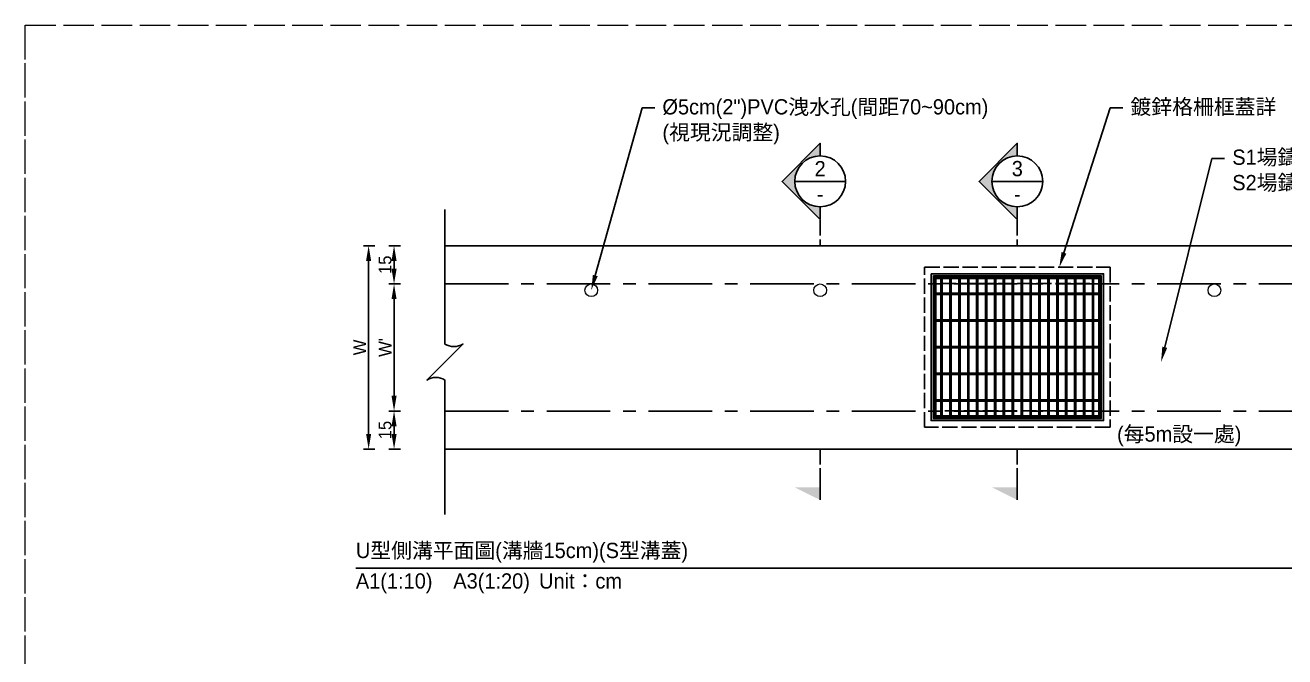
# Model space of a CAD drawing. Extents: x -8520 to 1950, y -2159 to 466.
# Drawn here: x -4650 to -4154.9, y -905.4 to -657 of the extents above; entities that cross this region are included whole.
import ezdxf
from ezdxf import colors
from ezdxf.entities.mleader import LeaderData, LeaderLine
from ezdxf.math import Vec2, Vec3

# ---------------------------------------------------------------- set-up
doc = ezdxf.new("R2010")
doc.units = 0
doc.header["$MEASUREMENT"] = 0
doc.linetypes.add('ACAD_ISO02W100', pattern=[15, 12, -3])
doc.linetypes.add('CENTERX2', pattern=[4, 2.5, -0.5, 0.5, -0.5])
doc.layers.add('一、4.基本-隱藏', color=9, linetype='ACAD_ISO02W100', lineweight=20, plot=False)
doc.layers.add('三、3.文字-註解文字', color=2, linetype='Continuous')
for name, color, linetype, lineweight in [('二、1.繪圖-既有設施', 8, 'Continuous', 20), ('二、2.繪圖-施作項目', 181, 'Continuous', 30), ('二、6.繪圖-其他施作項目', 35, 'Continuous', 30)]:
    doc.layers.add(name, color=color, linetype=linetype, lineweight=lineweight)
doc.styles.add('次圖名(詳圖)', font='MS PGothic.ttf', dxfattribs={"height": 6})
doc.styles.add('註解文字(詳圖)', font='MS PGothic.ttf', dxfattribs={"height": 5})
doc.dimstyles.new('註解文字(詳圖)', dxfattribs={"dimtxt": 6, "dimasz": 6, "dimexe": 2, "dimexo": 5, "dimgap": 1, "dimtad": 2, "dimzin": 0, "dimdsep": 46, "dimtxsty": '註解文字(詳圖)', "dimcen": 0.1, "dimclrd": 256, "dimclre": 256, "dimclrt": 256, "dimadec": 0, "dimazin": 0, "dimtfac": 1, "dimtofl": 0, "dimtmove": 0, "dimatfit": 3, "dimfxlon": 1, "dimtolj": 1, "dimtzin": 0, "dimlwd": -1, "dimlwe": -1, "dimarcsym": 1})
pattern_1 = [(45, (-5580.3608, -574.9885), (-2.65165, 2.65165), []), (45, (-5579.477, -574.9885), (-2.65165, 2.65165), []), (45, (-5578.593, -574.9885), (-2.65165, 2.65165), []), (45, (-5577.709, -574.9885), (-2.65165, 2.65165), [])]

# ---------------------------------------------------------------- blocks, each defined once
blk = doc.blocks.new('*D194')
at = {"layer": 'Defpoints', "color": 0, "transparency": 16777216}
for p in [(-4485, -743.75), (-4505, -758.75), (-4485, -758.75)]:
    blk.add_point(p, dxfattribs=at)
at = {"layer": '三、3.文字-註解文字', "transparency": 16777216}
for p, q in [((-4502.5, -743.75), (-4507, -743.75)), ((-4505, -749.75), (-4505, -752.75)), ((-4502.5, -758.75), (-4507, -758.75))]:
    blk.add_line(p, q, dxfattribs=at)
for points in [[(-4506, -749.75), (-4504, -749.75), (-4505, -743.75)], [(-4506, -752.75), (-4504, -752.75), (-4505, -758.75)]]:
    blk.add_solid(points, dxfattribs=at)
at = {"layer": '三、3.文字-註解文字', "transparency": 16777216, "insert": (-4508.5, -751.25), "char_height": 5, "attachment_point": 5, "rotation": 90, "style": '註解文字(詳圖)'}
blk.add_mtext('\\A1;15', dxfattribs=at)
blk = doc.blocks.new('*D195')
at = {"layer": 'Defpoints', "color": 0, "transparency": 16777216}
for p in [(-4485, -758.75), (-4505, -808.75), (-4485, -808.75)]:
    blk.add_point(p, dxfattribs=at)
at = {"layer": '三、3.文字-註解文字', "transparency": 16777216}
for p, q in [((-4502.5, -758.75), (-4507, -758.75)), ((-4505, -764.75), (-4505, -802.75)), ((-4502.5, -808.75), (-4507, -808.75))]:
    blk.add_line(p, q, dxfattribs=at)
for points in [[(-4506, -764.75), (-4504, -764.75), (-4505, -758.75)], [(-4506, -802.75), (-4504, -802.75), (-4505, -808.75)]]:
    blk.add_solid(points, dxfattribs=at)
at = {"layer": '三、3.文字-註解文字', "transparency": 16777216, "insert": (-4508.5, -783.75), "char_height": 5, "attachment_point": 5, "rotation": 90, "style": '註解文字(詳圖)'}
blk.add_mtext("\\A1;W'", dxfattribs=at)
blk = doc.blocks.new('*D196')
at = {"layer": 'Defpoints', "color": 0, "transparency": 16777216}
for p in [(-4485, -808.75), (-4505, -823.75), (-4485, -823.75)]:
    blk.add_point(p, dxfattribs=at)
at = {"layer": '三、3.文字-註解文字', "transparency": 16777216}
for p, q in [((-4502.5, -808.75), (-4507, -808.75)), ((-4505, -814.75), (-4505, -817.75)), ((-4502.5, -823.75), (-4507, -823.75))]:
    blk.add_line(p, q, dxfattribs=at)
for points in [[(-4506, -814.75), (-4504, -814.75), (-4505, -808.75)], [(-4506, -817.75), (-4504, -817.75), (-4505, -823.75)]]:
    blk.add_solid(points, dxfattribs=at)
at = {"layer": '三、3.文字-註解文字', "transparency": 16777216, "insert": (-4508.5, -816.25), "char_height": 5, "attachment_point": 5, "rotation": 90, "style": '註解文字(詳圖)'}
blk.add_mtext('\\A1;15', dxfattribs=at)
blk = doc.blocks.new('*D387')
at = {"layer": 'Defpoints', "color": 0, "transparency": 16777216}
for p in [(-4515, -743.75), (-4485, -743.75), (-4485, -823.75)]:
    blk.add_point(p, dxfattribs=at)
at = {"layer": '三、3.文字-註解文字', "transparency": 16777216}
for p, q in [((-4512.5, -743.75), (-4517, -743.75)), ((-4515, -817.75), (-4515, -749.75)), ((-4512.5, -823.75), (-4517, -823.75))]:
    blk.add_line(p, q, dxfattribs=at)
for points in [[(-4516, -749.75), (-4514, -749.75), (-4515, -743.75)], [(-4516, -817.75), (-4514, -817.75), (-4515, -823.75)]]:
    blk.add_solid(points, dxfattribs=at)
at = {"layer": '三、3.文字-註解文字', "transparency": 16777216, "insert": (-4518.5, -783.75), "char_height": 5, "attachment_point": 5, "rotation": 90, "style": '註解文字(詳圖)'}
blk.add_mtext('\\A1;W', dxfattribs=at)

msp = doc.modelspace()

# ---------------------------------------------------------------- hatches: boundary and pattern name
at = {"layer": '三、3.文字-註解文字'}
h = msp.add_hatch(color=256, dxfattribs=at)
h.dxf.hatch_style = 1
h.paths.add_polyline_path([(-4337.5, -703.443), (-4352.5, -718.443), (-4337.5, -733.443), (-4337.5, -728.443, -0.4142136), (-4347.5, -718.443, -0.4142136), (-4337.5, -708.443)])
h = msp.add_hatch(color=256, dxfattribs=at)
h.dxf.hatch_style = 1
h.paths.add_polyline_path([(-4260, -703.443), (-4275, -718.443), (-4260, -733.443), (-4260, -728.443, -0.4142136), (-4270, -718.443, -0.4142136), (-4260, -708.443)])
h = msp.add_hatch(color=256, dxfattribs=at)
h.dxf.hatch_style = 1
h.paths.add_polyline_path([(-4347.5, -838.75), (-4337.5, -843.75), (-4337.5, -838.75)])
h = msp.add_hatch(color=256, dxfattribs=at)
h.dxf.hatch_style = 1
h.paths.add_polyline_path([(-4270, -838.75), (-4260, -843.75), (-4260, -838.75)])
at = {"layer": '二、6.繪圖-其他施作項目'}
h = msp.add_hatch(color=256, dxfattribs=at)
h.dxf.hatch_style = 1
h.paths.add_polyline_path([(-4293.9, -812.543), (-4226.1, -812.543), (-4226.1, -754.743), (-4293.9, -754.743)])
h.paths.add_polyline_path([(-4293, -811.643), (-4227, -811.643), (-4227, -755.643), (-4293, -755.643)], flags=16)
h = msp.add_hatch(dxfattribs=at)
h.set_pattern_fill('ANSI34', color=256, scale=5)
h.set_pattern_definition(pattern_1)
h.paths.add_polyline_path([(-4228, -762.393), (-4292, -762.393), (-4292, -762.893), (-4228, -762.893)])
h = msp.add_hatch(dxfattribs=at)
h.set_pattern_fill('ANSI34', color=256, scale=5)
h.set_pattern_definition(pattern_1)
h.paths.add_polyline_path([(-4228, -772.893), (-4292, -772.893), (-4292, -773.393), (-4228, -773.393)])
h = msp.add_hatch(dxfattribs=at)
h.set_pattern_fill('ANSI34', color=256, scale=5)
h.set_pattern_definition(pattern_1)
h.paths.add_polyline_path([(-4228, -783.393), (-4292, -783.393), (-4292, -783.893), (-4228, -783.893)])
h = msp.add_hatch(dxfattribs=at)
h.set_pattern_fill('ANSI34', color=256, scale=5)
h.set_pattern_definition(pattern_1)
h.paths.add_polyline_path([(-4228, -793.893), (-4292, -793.893), (-4292, -794.393), (-4228, -794.393)])
h = msp.add_hatch(dxfattribs=at)
h.set_pattern_fill('ANSI34', color=256, scale=5)
h.set_pattern_definition(pattern_1)
h.paths.add_polyline_path([(-4228, -804.393), (-4292, -804.393), (-4292, -804.893), (-4228, -804.893)])

# ---------------------------------------------------------------- linework, layer by layer
at = {"layer": '一、4.基本-隱藏'}
for points in [[(-4650, -657), (-3870, -657), (-3870, -910.5), (-4650, -910.5)], [(-4650, -657), (-3870, -657), (-3870, -1164), (-4650, -1164)]]:
    msp.add_lwpolyline(points, close=True, dxfattribs=at)
at = {"layer": '三、3.文字-註解文字'}
for points in [[(-4337.5, -708.443), (-4337.5, -703.443), (-4352.5, -718.443), (-4337.5, -733.443), (-4337.5, -728.443)], [(-4260, -708.443), (-4260, -703.443), (-4275, -718.443), (-4260, -733.443), (-4260, -728.443)], [(-4347.5, -718.443), (-4327.5, -718.443)], [(-4270, -718.443), (-4250, -718.443)], [(-4337.5, -843.75), (-4337.5, -833.75)], [(-4260, -843.75), (-4260, -833.75)], [(-4520, -870.5), (-4000, -870.5)]]:
    msp.add_lwpolyline(points, dxfattribs=at)
msp.add_lwpolyline([(-4485, -849.5), (-4485, -796.571, 0.2828427), (-4492.071, -796.571), (-4477.929, -782.429, -0.2828427), (-4485, -782.429), (-4485, -729.5)], format="xyb", dxfattribs=at)
at = {"layer": '三、3.文字-註解文字', "linetype": 'ACAD_ISO02W100', "ltscale": 0.5}
for points in [[(-4337.5, -733.75), (-4337.5, -743.75)], [(-4260, -733.75), (-4260, -743.75)], [(-4337.5, -823.75), (-4337.5, -833.75)], [(-4260, -823.75), (-4260, -833.75)]]:
    msp.add_lwpolyline(points, dxfattribs=at)
at = {"layer": '三、3.文字-註解文字'}
for centre in [(-4337.5, -718.443), (-4260, -718.443)]:
    msp.add_circle(centre, 10, dxfattribs=at)
at = {"layer": '二、1.繪圖-既有設施'}
for centre in [(-4427.5, -761.25), (-4337.5, -761.25), (-4182.5, -761.25)]:
    msp.add_circle(centre, 2.5, dxfattribs=at)
at = {"layer": '二、2.繪圖-施作項目'}
for points in [[(-4485, -743.75), (-4035, -743.75)], [(-4485, -823.75), (-4035, -823.75)]]:
    msp.add_lwpolyline(points, dxfattribs=at)
at = {"layer": '二、2.繪圖-施作項目', "linetype": 'CENTERX2', "ltscale": 10}
for points in [[(-4485, -758.75), (-4035, -758.75)], [(-4485, -808.75), (-4035, -808.75)]]:
    msp.add_lwpolyline(points, dxfattribs=at)
at = {"layer": '二、6.繪圖-其他施作項目', "linetype": 'ACAD_ISO02W100', "ltscale": 0.5}
for points in [[(-4296.5, -752.143), (-4223.5, -752.143), (-4223.5, -815.143), (-4296.5, -815.143)], [(-4290, -758.643), (-4230, -758.643), (-4230, -808.643), (-4290, -808.643)]]:
    msp.add_lwpolyline(points, close=True, dxfattribs=at)
at = {"layer": '二、6.繪圖-其他施作項目'}
for points in [[(-4293.9, -754.743), (-4226.1, -754.743), (-4226.1, -812.543), (-4293.9, -812.543)], [(-4293, -755.643), (-4227, -755.643), (-4227, -811.643), (-4293, -811.643)], [(-4292.5, -756.143), (-4227.5, -756.143), (-4227.5, -811.143), (-4292.5, -811.143)]]:
    msp.add_lwpolyline(points, close=True, dxfattribs=at)
for points in [[(-4292.5, -756.143), (-4227.5, -756.143)], [(-4292.5, -756.143), (-4292.5, -811.143)], [(-4292, -756.143), (-4292, -811.143)], [(-4292, -756.643), (-4228, -756.643)], [(-4290, -756.643), (-4290, -762.393)], [(-4289.5, -756.643), (-4289.5, -762.393)], [(-4286.5, -756.643), (-4286.5, -762.393)], [(-4286, -756.643), (-4286, -762.393)], [(-4283, -756.643), (-4283, -762.393)], [(-4282.5, -756.643), (-4282.5, -762.393)], [(-4279.5, -756.643), (-4279.5, -762.393)], [(-4279, -756.643), (-4279, -762.393)], [(-4276, -756.643), (-4276, -762.393)], [(-4275.5, -756.643), (-4275.5, -762.393)], [(-4272.5, -756.643), (-4272.5, -762.393)], [(-4272, -756.643), (-4272, -762.393)], [(-4269, -756.643), (-4269, -762.393)], [(-4268.5, -756.643), (-4268.5, -762.393)], [(-4265.5, -756.643), (-4265.5, -762.393)], [(-4265, -756.643), (-4265, -762.393)], [(-4262, -756.643), (-4262, -762.393)], [(-4261.5, -756.643), (-4261.5, -762.393)], [(-4258.5, -756.643), (-4258.5, -762.393)], [(-4258, -756.643), (-4258, -762.393)], [(-4255, -756.643), (-4255, -762.393)], [(-4254.5, -756.643), (-4254.5, -762.393)], [(-4251.5, -756.643), (-4251.5, -762.393)], [(-4251, -756.643), (-4251, -762.393)], [(-4248, -756.643), (-4248, -762.393)], [(-4247.5, -756.643), (-4247.5, -762.393)], [(-4244.5, -756.643), (-4244.5, -762.393)], [(-4244, -756.643), (-4244, -762.393)], [(-4241, -756.643), (-4241, -762.393)], [(-4240.5, -756.643), (-4240.5, -762.393)], [(-4237.5, -756.643), (-4237.5, -762.393)], [(-4237, -756.643), (-4237, -762.393)], [(-4234, -756.643), (-4234, -762.393)], [(-4233.5, -756.643), (-4233.5, -762.393)], [(-4230.5, -756.643), (-4230.5, -762.393)], [(-4230, -756.643), (-4230, -762.393)], [(-4228, -756.143), (-4228, -811.143)], [(-4227.5, -756.143), (-4227.5, -811.143)], [(-4292, -762.393), (-4228, -762.393)], [(-4292, -762.893), (-4228, -762.893)], [(-4290, -762.893), (-4290, -772.893)], [(-4289.5, -762.893), (-4289.5, -772.893)], [(-4286.5, -762.893), (-4286.5, -772.893)], [(-4286, -762.893), (-4286, -772.893)], [(-4283, -762.893), (-4283, -772.893)], [(-4282.5, -762.893), (-4282.5, -772.893)], [(-4279.5, -762.893), (-4279.5, -772.893)], [(-4279, -762.893), (-4279, -772.893)], [(-4276, -762.893), (-4276, -772.893)], [(-4275.5, -762.893), (-4275.5, -772.893)], [(-4272.5, -762.893), (-4272.5, -772.893)], [(-4272, -762.893), (-4272, -772.893)], [(-4269, -762.893), (-4269, -772.893)], [(-4268.5, -762.893), (-4268.5, -772.893)], [(-4265.5, -762.893), (-4265.5, -772.893)], [(-4265, -762.893), (-4265, -772.893)], [(-4262, -762.893), (-4262, -772.893)], [(-4261.5, -762.893), (-4261.5, -772.893)], [(-4258.5, -762.893), (-4258.5, -772.893)], [(-4258, -762.893), (-4258, -772.893)], [(-4255, -762.893), (-4255, -772.893)], [(-4254.5, -762.893), (-4254.5, -772.893)], [(-4251.5, -762.893), (-4251.5, -772.893)], [(-4251, -762.893), (-4251, -772.893)], [(-4248, -762.893), (-4248, -772.893)], [(-4247.5, -762.893), (-4247.5, -772.893)], [(-4244.5, -762.893), (-4244.5, -772.893)], [(-4244, -762.893), (-4244, -772.893)], [(-4241, -762.893), (-4241, -772.893)], [(-4240.5, -762.893), (-4240.5, -772.893)], [(-4237.5, -762.893), (-4237.5, -772.893)], [(-4237, -762.893), (-4237, -772.893)], [(-4234, -762.893), (-4234, -772.893)], [(-4233.5, -762.893), (-4233.5, -772.893)], [(-4230.5, -762.893), (-4230.5, -772.893)], [(-4230, -762.893), (-4230, -772.893)], [(-4292, -772.893), (-4228, -772.893)], [(-4292, -773.393), (-4228, -773.393)], [(-4290, -773.393), (-4290, -783.393)], [(-4289.5, -773.393), (-4289.5, -783.393)], [(-4286.5, -773.393), (-4286.5, -783.393)], [(-4286, -773.393), (-4286, -783.393)], [(-4283, -773.393), (-4283, -783.393)], [(-4282.5, -773.393), (-4282.5, -783.393)], [(-4279.5, -773.393), (-4279.5, -783.393)], [(-4279, -773.393), (-4279, -783.393)], [(-4276, -773.393), (-4276, -783.393)], [(-4275.5, -773.393), (-4275.5, -783.393)], [(-4272.5, -773.393), (-4272.5, -783.393)], [(-4272, -773.393), (-4272, -783.393)], [(-4269, -773.393), (-4269, -783.393)], [(-4268.5, -773.393), (-4268.5, -783.393)], [(-4265.5, -773.393), (-4265.5, -783.393)], [(-4265, -773.393), (-4265, -783.393)], [(-4262, -773.393), (-4262, -783.393)], [(-4261.5, -773.393), (-4261.5, -783.393)], [(-4258.5, -773.393), (-4258.5, -783.393)], [(-4258, -773.393), (-4258, -783.393)], [(-4255, -773.393), (-4255, -783.393)], [(-4254.5, -773.393), (-4254.5, -783.393)], [(-4251.5, -773.393), (-4251.5, -783.393)], [(-4251, -773.393), (-4251, -783.393)], [(-4248, -773.393), (-4248, -783.393)], [(-4247.5, -773.393), (-4247.5, -783.393)], [(-4244.5, -773.393), (-4244.5, -783.393)], [(-4244, -773.393), (-4244, -783.393)], [(-4241, -773.393), (-4241, -783.393)], [(-4240.5, -773.393), (-4240.5, -783.393)], [(-4237.5, -773.393), (-4237.5, -783.393)], [(-4237, -773.393), (-4237, -783.393)], [(-4234, -773.393), (-4234, -783.393)], [(-4233.5, -773.393), (-4233.5, -783.393)], [(-4230.5, -773.393), (-4230.5, -783.393)], [(-4230, -773.393), (-4230, -783.393)], [(-4292, -783.393), (-4228, -783.393)], [(-4292, -783.893), (-4228, -783.893)], [(-4290, -783.893), (-4290, -793.893)], [(-4289.5, -783.893), (-4289.5, -793.893)], [(-4286.5, -783.893), (-4286.5, -793.893)], [(-4286, -783.893), (-4286, -793.893)], [(-4283, -783.893), (-4283, -793.893)], [(-4282.5, -783.893), (-4282.5, -793.893)], [(-4279.5, -783.893), (-4279.5, -793.893)], [(-4279, -783.893), (-4279, -793.893)], [(-4276, -783.893), (-4276, -793.893)], [(-4275.5, -783.893), (-4275.5, -793.893)], [(-4272.5, -783.893), (-4272.5, -793.893)], [(-4272, -783.893), (-4272, -793.893)], [(-4269, -783.893), (-4269, -793.893)], [(-4268.5, -783.893), (-4268.5, -793.893)], [(-4265.5, -783.893), (-4265.5, -793.893)], [(-4265, -783.893), (-4265, -793.893)], [(-4262, -783.893), (-4262, -793.893)], [(-4261.5, -783.893), (-4261.5, -793.893)], [(-4258.5, -783.893), (-4258.5, -793.893)], [(-4258, -783.893), (-4258, -793.893)], [(-4255, -783.893), (-4255, -793.893)], [(-4254.5, -783.893), (-4254.5, -793.893)], [(-4251.5, -783.893), (-4251.5, -793.893)], [(-4251, -783.893), (-4251, -793.893)], [(-4248, -783.893), (-4248, -793.893)], [(-4247.5, -783.893), (-4247.5, -793.893)], [(-4244.5, -783.893), (-4244.5, -793.893)], [(-4244, -783.893), (-4244, -793.893)], [(-4241, -783.893), (-4241, -793.893)], [(-4240.5, -783.893), (-4240.5, -793.893)], [(-4237.5, -783.893), (-4237.5, -793.893)], [(-4237, -783.893), (-4237, -793.893)], [(-4234, -783.893), (-4234, -793.893)], [(-4233.5, -783.893), (-4233.5, -793.893)], [(-4230.5, -783.893), (-4230.5, -793.893)], [(-4230, -783.893), (-4230, -793.893)], [(-4292, -793.893), (-4228, -793.893)], [(-4292, -794.393), (-4228, -794.393)], [(-4290, -794.393), (-4290, -804.393)], [(-4289.5, -794.393), (-4289.5, -804.393)], [(-4286.5, -794.393), (-4286.5, -804.393)], [(-4286, -794.393), (-4286, -804.393)], [(-4283, -794.393), (-4283, -804.393)], [(-4282.5, -794.393), (-4282.5, -804.393)], [(-4279.5, -794.393), (-4279.5, -804.393)], [(-4279, -794.393), (-4279, -804.393)], [(-4276, -794.393), (-4276, -804.393)], [(-4275.5, -794.393), (-4275.5, -804.393)], [(-4272.5, -794.393), (-4272.5, -804.393)], [(-4272, -794.393), (-4272, -804.393)], [(-4269, -794.393), (-4269, -804.393)], [(-4268.5, -794.393), (-4268.5, -804.393)], [(-4265.5, -794.393), (-4265.5, -804.393)], [(-4265, -794.393), (-4265, -804.393)], [(-4262, -794.393), (-4262, -804.393)], [(-4261.5, -794.393), (-4261.5, -804.393)], [(-4258.5, -794.393), (-4258.5, -804.393)], [(-4258, -794.393), (-4258, -804.393)], [(-4255, -794.393), (-4255, -804.393)], [(-4254.5, -794.393), (-4254.5, -804.393)], [(-4251.5, -794.393), (-4251.5, -804.393)], [(-4251, -794.393), (-4251, -804.393)], [(-4248, -794.393), (-4248, -804.393)], [(-4247.5, -794.393), (-4247.5, -804.393)], [(-4244.5, -794.393), (-4244.5, -804.393)], [(-4244, -794.393), (-4244, -804.393)], [(-4241, -794.393), (-4241, -804.393)], [(-4240.5, -794.393), (-4240.5, -804.393)], [(-4237.5, -794.393), (-4237.5, -804.393)], [(-4237, -794.393), (-4237, -804.393)], [(-4234, -794.393), (-4234, -804.393)], [(-4233.5, -794.393), (-4233.5, -804.393)], [(-4230.5, -794.393), (-4230.5, -804.393)], [(-4230, -794.393), (-4230, -804.393)], [(-4292, -804.393), (-4228, -804.393)], [(-4292, -804.893), (-4228, -804.893)], [(-4290, -804.893), (-4290, -810.643)], [(-4289.5, -804.893), (-4289.5, -810.643)], [(-4286.5, -804.893), (-4286.5, -810.643)], [(-4286, -804.893), (-4286, -810.643)], [(-4283, -804.893), (-4283, -810.643)], [(-4282.5, -804.893), (-4282.5, -810.643)], [(-4279.5, -804.893), (-4279.5, -810.643)], [(-4279, -804.893), (-4279, -810.643)], [(-4276, -804.893), (-4276, -810.643)], [(-4275.5, -804.893), (-4275.5, -810.643)], [(-4272.5, -804.893), (-4272.5, -810.643)], [(-4272, -804.893), (-4272, -810.643)], [(-4269, -804.893), (-4269, -810.643)], [(-4268.5, -804.893), (-4268.5, -810.643)], [(-4265.5, -804.893), (-4265.5, -810.643)], [(-4265, -804.893), (-4265, -810.643)], [(-4262, -804.893), (-4262, -810.643)], [(-4261.5, -804.893), (-4261.5, -810.643)], [(-4258.5, -804.893), (-4258.5, -810.643)], [(-4258, -804.893), (-4258, -810.643)], [(-4255, -804.893), (-4255, -810.643)], [(-4254.5, -804.893), (-4254.5, -810.643)], [(-4251.5, -804.893), (-4251.5, -810.643)], [(-4251, -804.893), (-4251, -810.643)], [(-4248, -804.893), (-4248, -810.643)], [(-4247.5, -804.893), (-4247.5, -810.643)], [(-4244.5, -804.893), (-4244.5, -810.643)], [(-4244, -804.893), (-4244, -810.643)], [(-4241, -804.893), (-4241, -810.643)], [(-4240.5, -804.893), (-4240.5, -810.643)], [(-4237.5, -804.893), (-4237.5, -810.643)], [(-4237, -804.893), (-4237, -810.643)], [(-4234, -804.893), (-4234, -810.643)], [(-4233.5, -804.893), (-4233.5, -810.643)], [(-4230.5, -804.893), (-4230.5, -810.643)], [(-4230, -804.893), (-4230, -810.643)], [(-4292.5, -811.143), (-4227.5, -811.143)], [(-4292, -810.643), (-4228, -810.643)]]:
    msp.add_lwpolyline(points, dxfattribs=at)

# ---------------------------------------------------------------- texts
at = {"layer": '三、3.文字-註解文字', "char_height": 6}
for s, width, gutter_width, insert, attachment_point, style in [('2', 6.60394, 25, (-4337.5, -713.443), 5, '註解文字(詳圖)'), ('3', 6.60394, 25, (-4260, -713.443), 5, '註解文字(詳圖)'), ('-', 6.60394, 25, (-4337.5, -723.443), 5, '註解文字(詳圖)'), ('-', 6.60394, 25, (-4260, -723.443), 5, '註解文字(詳圖)'), ('(每5m設一處)', 52.41253, 30, (-4196.354, -818.703), 5, '註解文字(詳圖)'), ('{\\fMS PGothic|b0|i0|c128|p34;U型側溝平面圖(溝牆15cm)}(S型溝蓋)', 138.66243, 15, (-4520, -864.5), 4, '次圖名(詳圖)'), ('A1(1:10)\u3000A3(1:20){\\fMS PGothic|b0|i0|c128|p34;^IUnit：cm}', 136.03259, 15, (-4520, -876.5), 4, '次圖名(詳圖)')]:
    msp.add_mtext_dynamic_manual_height_columns(s, width=width, gutter_width=gutter_width, heights=[0], dxfattribs=dict(at, insert=insert, attachment_point=attachment_point, style=style))

# ---------------------------------------------------------------- dimensions: what is measured, and where the dimension line sits
at = {"layer": '三、3.文字-註解文字'}
for base, p1, p2, text, picture, middle in [((-4515, -743.75), (-4485, -823.75), (-4485, -743.75), 'W', '*D387', (-4518.5, -783.75)), ((-4505, -758.75), (-4485, -743.75), (-4485, -758.75), '15', '*D194', (-4508.5, -751.25)), ((-4505, -808.75), (-4485, -758.75), (-4485, -808.75), "W'", '*D195', (-4508.5, -783.75)), ((-4505, -823.75), (-4485, -808.75), (-4485, -823.75), '15', '*D196', (-4508.5, -816.25))]:
    dim = msp.add_linear_dim(base=base, p1=p1, p2=p2, angle=90, text=text, dimstyle='註解文字(詳圖)', dxfattribs=at)
    dim.commit()
    dim.dimension.update_dxf_attribs({"geometry": picture, "text_midpoint": middle})

# ---------------------------------------------------------------- leaders
ml = msp.add_multileader_mtext('Standard', dxfattribs=at)
ml.set_content('{\\fMS PGothic|b0|i0|c128|p34;%%C5cm}(2")PVC洩水孔(間距70~90cm)\\P(視現況調整)', color=256, style='註解文字(詳圖)')
ml.set_leader_properties(color=256, linetype='ByLayer', lineweight=-1)
ml.build(insert=Vec2(0, 0))
ml.multileader.update_dxf_attribs({"dogleg_length": 5, "arrow_head_size": 6})
ctx = ml.context
ctx.base_point, ctx.char_height, ctx.arrow_head_size, ctx.landing_gap_size, ctx.plane_origin = Vec3(-4402.5, -689.5), 6, 6, 3, Vec3(-4427.5, -772)
notes = []
notes.append((ctx, [(0, (1, 1, 0), (-4407.5, -689.5), (1, 0), 5, [(0, [(-4427.5, -761.25)], 0, [])])]))
ctx.mtext.insert, ctx.mtext.flow_direction = Vec3(-4399.5, -686.108), 5
ml = msp.add_multileader_mtext('Standard', dxfattribs=at)
ml.set_content('鍍鋅格柵框蓋詳', color=256, style='註解文字(詳圖)')
ml.set_leader_properties(color=256, linetype='ByLayer', lineweight=-1)
ml.build(insert=Vec2(0, 0))
ml.multileader.update_dxf_attribs({"dogleg_length": 5, "arrow_head_size": 6})
ctx = ml.context
ctx.base_point, ctx.char_height, ctx.arrow_head_size, ctx.landing_gap_size, ctx.plane_origin = Vec3(-4218.5, -689.5), 6, 6, 3, Vec3(-4243.5, -763)
notes.append((ctx, [(0, (1, 1, 0), (-4223.5, -689.5), (1, 0), 5, [(0, [(-4243.5, -752.25)], 0, [])])]))
ctx.mtext.insert, ctx.mtext.flow_direction = Vec3(-4215.5, -686.074), 5
ml = msp.add_multileader_mtext('Standard', dxfattribs=at)
ml.set_content('{\\fMS PGothic|b0|i0|c128|p34;S1}場鑄溝蓋板(280kgf/cm²混凝土)或\\PS2場鑄溝蓋板(280kgf/cm²混凝土)詳', color=256, style='註解文字(詳圖)')
ml.set_leader_properties(color=256, linetype='ByLayer', lineweight=-1)
ml.build(insert=Vec2(0, 0))
ml.multileader.update_dxf_attribs({"dogleg_length": 5, "arrow_head_size": 6})
ctx = ml.context
ctx.base_point, ctx.char_height, ctx.arrow_head_size, ctx.landing_gap_size, ctx.plane_origin = Vec3(-4178.5, -709.5), 6, 6, 3, Vec3(-4203.5, -789.5)
notes.append((ctx, [(0, (1, 1, 0), (-4183.5, -709.5), (1, 0), 5, [(0, [(-4203.5, -789.5)], 0, [])])]))
ctx.mtext.insert, ctx.mtext.flow_direction = Vec3(-4175.5, -705.92), 5
for ctx, leaders in notes:
    for number, flags, end, landing, length, lines in leaders:
        leader = LeaderData()
        leader.index, (leader.has_last_leader_line, leader.has_dogleg_vector, leader.attachment_direction) = number, flags
        leader.last_leader_point, leader.dogleg_vector, leader.dogleg_length = Vec3(end), Vec3(landing), length
        for number, points, colour, breaks in lines:
            line = LeaderLine()
            line.index, line.vertices, line.color, line.breaks = number, Vec3.list(points), colors.encode_raw_color(colour), breaks
            leader.lines.append(line)
        ctx.leaders.append(leader)

doc.saveas('drawing.dxf')
